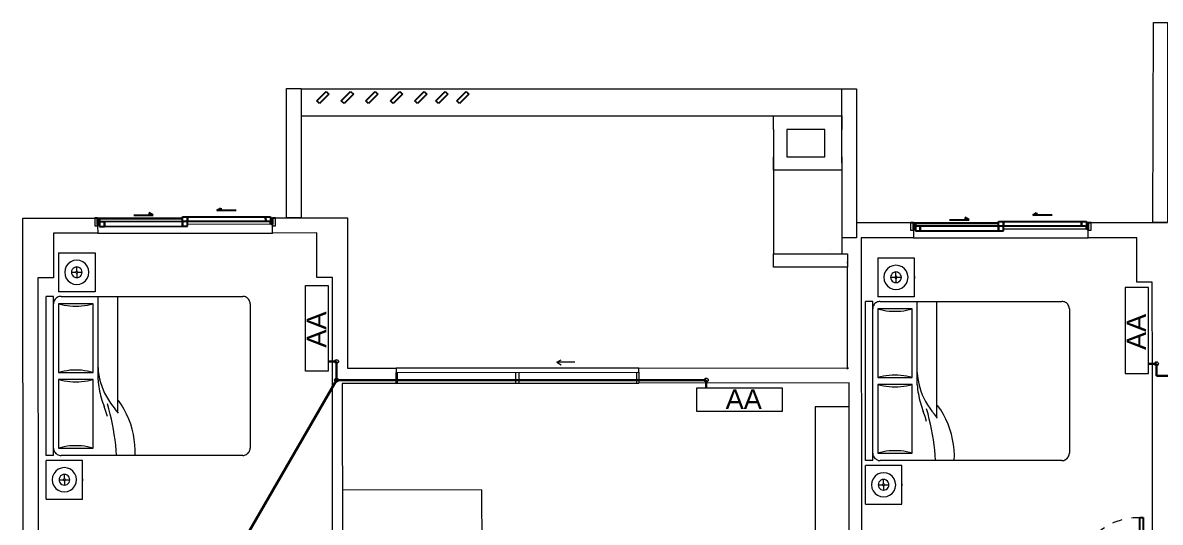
# Model space of a CAD drawing. Header units: millimetres. Extents: x 539 to 842, y -453 to -96.
# Drawn here: x 795.07 to 806.78, y -286.97 to -281.82 of the extents above; entities that cross this region are included whole.
import ezdxf

# ---------------------------------------------------------------- set-up
doc = ezdxf.new("R2010")
doc.units = ezdxf.units.MM
doc.header["$LTSCALE"] = 0.1
doc.linetypes.add('CONTINUA', pattern=[0])
doc.linetypes.add('Trazo', pattern=[0.00635, 0.003175, -0.003175])
doc.layers.get('0').update_dxf_attribs({"lineweight": 5})
doc.layers.add('00-Secundario', color=24, linetype='Continuous')
for name, color, linetype, lineweight in [('A-DOOR', 7, 'Continuous', 5), ('A-DOOR-FRAM', 7, 'Continuous', 5), ('A-GLAZ', 7, 'Continuous', 5), ('A-GLAZ-CWMG', 7, 'Continuous', 5), ('A-GLAZ-SILL', 7, 'Continuous', 5), ('Arq-Equipamiento', 250, 'Continuous', 5), ('MUEBLES', 250, 'Continuous', 5)]:
    doc.layers.add(name, color=color, linetype=linetype, lineweight=lineweight)
doc.layers.add('A-DOOR-HDLN', color=5, linetype='Trazo', lineweight=5, true_color=0x0000ff)
doc.styles.get("Standard").update_dxf_attribs({"font": 'arial.ttf'})

# ---------------------------------------------------------------- blocks, each defined once
blk = doc.blocks.new('Family5 - Puerta OPBLAK - Dormitorio-2880729-1-TORRE-ARQ-PB')
at = {"layer": 'A-DOOR', "color": 8, "lineweight": 25}
for p, q in [((-0.35, 0.05), (-0.375, 0.05)), ((-0.375, 0.05), (-0.375, -0.05)), ((-0.35, -0.05), (-0.35, 0.05)), ((0.375, 0.05), (0.35, 0.05)), ((0.35, 0.05), (0.35, -0.05)), ((0.375, -0.05), (0.375, 0.05)), ((-0.375, -0.05), (-0.35, -0.05)), ((0.35, -0.05), (0.315, -0.05)), ((0.315, -0.05), (0.315, -0.75)), ((0.35, -0.75), (0.35, -0.05)), ((0.35, -0.05), (0.375, -0.05)), ((0.315, -0.75), (0.35, -0.75))]:
    blk.add_line(p, q, dxfattribs=at)
at = {"layer": 'A-DOOR-HDLN', "color": 8}
blk.add_arc((0.302, -0.097), 0.653, 175.8984, 271.164, dxfattribs=at)
blk = doc.blocks.new('Doors_Sliding_Milgard_Aluminum-Series_2-Panels - PV 2_50 X 2_10-2402500-1-TORRE-ARQ-PB')
at = {"layer": 'A-DOOR', "color": 8}
for p, q in [((1.192, 0.078), (-1.308, 0.078)), ((-1.308, 0.078), (-1.308, -0.035)), ((-1.308, 0.078), (1.192, 0.078)), ((1.192, -0.035), (1.192, 0.078)), ((-1.308, -0.035), (1.192, -0.035)), ((0.347, -0.138), (0.391, -0.113)), ((0.347, -0.138), (0.391, -0.164)), ((0.532, -0.138), (0.347, -0.138))]:
    blk.add_line(p, q, dxfattribs=at)
at = {"layer": 'A-DOOR-FRAM', "color": 8}
for p, q in [((-1.295, 0.078), (-1.295, -0.035)), ((-0.076, 0.078), (-0.076, -0.035)), ((-0.041, 0.078), (-0.041, -0.035)), ((1.171, 0.078), (1.171, -0.035))]:
    blk.add_line(p, q, dxfattribs=at)
blk = doc.blocks.new('Windows_Opening-Slide_UFME_Fenetre_Coulissante_2V - 1_20 x 1_80-1553890-1-TORRE-ARQ-PB')
at = {"layer": 'A-GLAZ', "color": 8, "lineweight": 25}
for p, q in [((-0.9, -0.078), (-0.9, 0.002)), ((-0.88, 0.008), (-0.83, 0.008)), ((-0.88, -0.04), (-0.88, 0.008)), ((-0.83, 0.008), (-0.025, 0.008)), ((-0.83, -0.04), (-0.83, 0.008)), ((-0.83, 0.008), (-0.83, -0.04)), ((-0.025, 0.008), (-0.025, -0.04)), ((-0.025, -0.04), (-0.025, 0.008)), ((-0.025, 0.008), (0.025, 0.008)), ((0.025, 0.008), (0.025, -0.04)), ((0.9, 0.002), (0.9, -0.078)), ((-0.93, -0.078), (-0.9, -0.078)), ((-0.88, -0.011), (-0.9, -0.011)), ((-0.9, -0.011), (-0.9, -0.069)), ((-0.9, -0.069), (-0.88, -0.069)), ((-0.83, -0.04), (-0.88, -0.04)), ((-0.88, -0.069), (-0.88, -0.04)), ((-0.025, -0.04), (-0.83, -0.04)), ((-0.528, -0.106), (-0.328, -0.106)), ((-0.368, -0.129), (-0.368, -0.106)), ((-0.328, -0.106), (-0.368, -0.129)), ((0.025, -0.04), (-0.025, -0.04)), ((0.025, -0.04), (-0.025, -0.04)), ((-0.025, -0.04), (-0.025, -0.088)), ((-0.025, -0.088), (0.025, -0.088)), ((0.83, -0.04), (0.025, -0.04)), ((0.025, -0.04), (0.025, -0.088)), ((0.025, -0.088), (0.025, -0.04)), ((0.025, -0.088), (0.83, -0.088)), ((0.83, -0.088), (0.83, -0.04)), ((0.88, -0.04), (0.83, -0.04)), ((0.83, -0.04), (0.83, -0.088)), ((0.83, -0.088), (0.88, -0.088)), ((0.9, -0.011), (0.88, -0.011)), ((0.88, -0.011), (0.88, -0.04)), ((0.88, -0.088), (0.88, -0.04)), ((0.88, -0.069), (0.9, -0.069)), ((0.9, -0.069), (0.9, -0.011)), ((0.9, -0.078), (0.93, -0.078)), ((0.328, -0.154), (0.368, -0.177)), ((0.528, -0.154), (0.328, -0.154)), ((0.368, -0.177), (0.368, -0.154))]:
    blk.add_line(p, q, dxfattribs=at)
at = {"layer": 'A-GLAZ', "color": 8}
for p, q in [((-0.9, -0.078), (-0.025, -0.078)), ((-0.88, -0.069), (-0.025, -0.069)), ((0.88, -0.011), (0.025, -0.011)), ((0.88, -0.078), (0.9, -0.078))]:
    blk.add_line(p, q, dxfattribs=at)
at = {"layer": 'A-GLAZ-SILL', "color": 8}
for p, q in [((-0.9, 0.078), (-0.9, 0.082)), ((0.9, 0.082), (-0.9, 0.082)), ((0.9, 0.082), (0.9, 0.078))]:
    blk.add_line(p, q, dxfattribs=at)
blk = doc.blocks.new('cama grande')
at = {"layer": 'MUEBLES'}
for p, q in [((584.99, 704.561), (585.015, 704.561)), ((584.99, 704.561), (584.99, 704.187)), ((585.015, 704.561), (585.39, 704.561)), ((585.39, 704.187), (585.39, 704.561)), ((585.44, 704.561), (587.08, 704.561)), ((585.44, 704.485), (585.44, 704.561)), ((587.08, 704.485), (587.08, 704.561)), ((585.082, 704.437), (585.069, 704.406)), ((585.101, 704.462), (585.082, 704.437)), ((585.127, 704.482), (585.101, 704.462)), ((585.157, 704.495), (585.127, 704.482)), ((585.162, 704.422), (585.151, 704.413)), ((585.19, 704.499), (585.157, 704.495)), ((585.176, 704.427), (585.162, 704.422)), ((585.19, 704.429), (585.176, 704.427)), ((585.222, 704.495), (585.19, 704.499)), ((585.19, 704.429), (585.19, 704.384)), ((585.204, 704.427), (585.19, 704.429)), ((585.217, 704.422), (585.204, 704.427)), ((585.229, 704.413), (585.217, 704.422)), ((585.252, 704.482), (585.222, 704.495)), ((585.278, 704.462), (585.252, 704.482)), ((585.298, 704.437), (585.278, 704.462)), ((585.311, 704.406), (585.298, 704.437)), ((585.44, 704.485), (585.516, 704.485)), ((585.44, 704.485), (587.08, 704.485)), ((585.442, 704.429), (585.44, 704.419)), ((585.446, 704.438), (585.442, 704.429)), ((585.45, 704.447), (585.446, 704.438)), ((585.456, 704.455), (585.45, 704.447)), ((585.462, 704.463), (585.456, 704.455)), ((585.47, 704.47), (585.462, 704.463)), ((585.478, 704.475), (585.47, 704.47)), ((585.487, 704.479), (585.478, 704.475)), ((585.496, 704.483), (585.487, 704.479)), ((585.506, 704.485), (585.496, 704.483)), ((585.516, 704.485), (585.506, 704.485)), ((586.224, 704.434), (585.516, 704.434)), ((585.524, 704.405), (585.516, 704.434)), ((585.516, 704.434), (585.516, 704.079)), ((586.224, 704.434), (586.216, 704.405)), ((586.224, 704.079), (586.224, 704.434)), ((587.003, 704.434), (586.295, 704.434)), ((586.295, 704.434), (586.295, 704.079)), ((586.303, 704.405), (586.295, 704.434)), ((587.003, 704.434), (586.996, 704.405)), ((587.013, 704.485), (587.003, 704.485)), ((587.003, 704.485), (587.08, 704.485)), ((587.003, 704.079), (587.003, 704.434)), ((587.023, 704.483), (587.013, 704.485)), ((587.032, 704.479), (587.023, 704.483)), ((587.041, 704.475), (587.032, 704.479)), ((587.05, 704.47), (587.041, 704.475)), ((587.057, 704.463), (587.05, 704.47)), ((587.064, 704.455), (587.057, 704.463)), ((587.069, 704.447), (587.064, 704.455)), ((587.074, 704.438), (587.069, 704.447)), ((587.077, 704.429), (587.074, 704.438)), ((587.079, 704.419), (587.077, 704.429)), ((587.503, 704.434), (587.128, 704.434)), ((587.128, 704.059), (587.128, 704.434)), ((587.528, 704.434), (587.503, 704.434)), ((587.528, 704.434), (587.528, 704.059)), ((585.069, 704.406), (585.065, 704.374)), ((585.065, 704.374), (585.069, 704.342)), ((585.069, 704.342), (585.082, 704.312)), ((585.082, 704.312), (585.101, 704.286)), ((585.137, 704.388), (585.135, 704.374)), ((585.18, 704.374), (585.135, 704.374)), ((585.135, 704.374), (585.137, 704.36)), ((585.142, 704.402), (585.137, 704.388)), ((585.137, 704.36), (585.142, 704.347)), ((585.151, 704.413), (585.142, 704.402)), ((585.142, 704.347), (585.151, 704.335)), ((585.151, 704.335), (585.162, 704.326)), ((585.162, 704.326), (585.176, 704.321)), ((585.176, 704.321), (585.19, 704.319)), ((585.181, 704.379), (585.18, 704.377)), ((585.18, 704.377), (585.18, 704.374)), ((585.18, 704.374), (585.18, 704.371)), ((585.18, 704.371), (585.181, 704.369)), ((585.183, 704.381), (585.181, 704.379)), ((585.181, 704.369), (585.183, 704.367)), ((585.185, 704.383), (585.183, 704.381)), ((585.183, 704.367), (585.185, 704.365)), ((585.187, 704.384), (585.185, 704.383)), ((585.185, 704.365), (585.187, 704.364)), ((585.19, 704.384), (585.187, 704.384)), ((585.187, 704.364), (585.19, 704.364)), ((585.192, 704.384), (585.19, 704.384)), ((585.19, 704.364), (585.192, 704.364)), ((585.19, 704.364), (585.19, 704.319)), ((585.19, 704.319), (585.204, 704.321)), ((585.195, 704.383), (585.192, 704.384)), ((585.192, 704.364), (585.195, 704.365)), ((585.197, 704.381), (585.195, 704.383)), ((585.195, 704.365), (585.197, 704.367)), ((585.198, 704.379), (585.197, 704.381)), ((585.197, 704.367), (585.198, 704.369)), ((585.199, 704.377), (585.198, 704.379)), ((585.198, 704.369), (585.199, 704.371)), ((585.2, 704.374), (585.199, 704.377)), ((585.199, 704.371), (585.2, 704.374)), ((585.2, 704.374), (585.245, 704.374)), ((585.204, 704.321), (585.217, 704.326)), ((585.217, 704.326), (585.229, 704.335)), ((585.237, 704.402), (585.229, 704.413)), ((585.229, 704.335), (585.237, 704.347)), ((585.243, 704.388), (585.237, 704.402)), ((585.237, 704.347), (585.243, 704.36)), ((585.245, 704.374), (585.243, 704.388)), ((585.243, 704.36), (585.245, 704.374)), ((585.278, 704.286), (585.298, 704.312)), ((585.298, 704.312), (585.311, 704.342)), ((585.315, 704.374), (585.311, 704.406)), ((585.311, 704.342), (585.315, 704.374)), ((585.44, 704.419), (585.44, 704.409)), ((585.44, 703.838), (585.44, 704.409)), ((585.53, 704.376), (585.524, 704.405)), ((585.535, 704.346), (585.53, 704.376)), ((585.539, 704.317), (585.535, 704.346)), ((585.541, 704.287), (585.539, 704.317)), ((586.202, 704.317), (586.199, 704.287)), ((586.205, 704.346), (586.202, 704.317)), ((586.21, 704.376), (586.205, 704.346)), ((586.216, 704.405), (586.21, 704.376)), ((586.309, 704.376), (586.303, 704.405)), ((586.314, 704.346), (586.309, 704.376)), ((586.318, 704.317), (586.314, 704.346)), ((586.32, 704.287), (586.318, 704.317)), ((586.981, 704.317), (586.979, 704.287)), ((586.984, 704.346), (586.981, 704.317)), ((586.989, 704.376), (586.984, 704.346)), ((586.996, 704.405), (586.989, 704.376)), ((587.08, 704.409), (587.079, 704.419)), ((587.08, 704.409), (587.08, 704.028)), ((587.22, 704.309), (587.207, 704.279)), ((587.239, 704.335), (587.22, 704.309)), ((587.265, 704.355), (587.239, 704.335)), ((587.295, 704.367), (587.265, 704.355)), ((587.328, 704.371), (587.295, 704.367)), ((587.36, 704.367), (587.328, 704.371)), ((587.39, 704.355), (587.36, 704.367)), ((587.416, 704.335), (587.39, 704.355)), ((587.436, 704.309), (587.416, 704.335)), ((587.448, 704.279), (587.436, 704.309)), ((585.101, 704.286), (585.127, 704.266)), ((585.127, 704.266), (585.157, 704.253)), ((585.157, 704.253), (585.19, 704.249)), ((585.19, 704.249), (585.222, 704.253)), ((585.222, 704.253), (585.252, 704.266)), ((585.252, 704.266), (585.278, 704.286)), ((585.535, 704.167), (585.539, 704.197)), ((585.539, 704.197), (585.541, 704.227)), ((585.541, 704.257), (585.541, 704.287)), ((585.541, 704.227), (585.541, 704.257)), ((586.199, 704.287), (586.199, 704.257)), ((586.199, 704.257), (586.199, 704.227)), ((586.199, 704.227), (586.202, 704.197)), ((586.202, 704.197), (586.205, 704.167)), ((586.314, 704.167), (586.318, 704.197)), ((586.318, 704.197), (586.32, 704.227)), ((586.321, 704.257), (586.32, 704.287)), ((586.32, 704.227), (586.321, 704.257)), ((586.979, 704.287), (586.978, 704.257)), ((586.978, 704.257), (586.979, 704.227)), ((586.979, 704.227), (586.981, 704.197)), ((586.981, 704.197), (586.984, 704.167)), ((587.207, 704.279), (587.203, 704.246)), ((587.203, 704.246), (587.207, 704.214)), ((587.207, 704.214), (587.22, 704.184)), ((587.275, 704.261), (587.273, 704.246)), ((587.318, 704.246), (587.273, 704.246)), ((587.273, 704.246), (587.275, 704.232)), ((587.28, 704.274), (587.275, 704.261)), ((587.275, 704.232), (587.28, 704.219)), ((587.289, 704.285), (587.28, 704.274)), ((587.28, 704.219), (587.289, 704.208)), ((587.3, 704.294), (587.289, 704.285)), ((587.289, 704.208), (587.3, 704.199)), ((587.314, 704.3), (587.3, 704.294)), ((587.3, 704.199), (587.314, 704.193)), ((587.328, 704.301), (587.314, 704.3)), ((587.314, 704.193), (587.328, 704.191)), ((587.319, 704.251), (587.318, 704.249)), ((587.318, 704.249), (587.318, 704.246)), ((587.318, 704.246), (587.318, 704.244)), ((587.318, 704.244), (587.319, 704.241)), ((587.321, 704.253), (587.319, 704.251)), ((587.319, 704.241), (587.321, 704.239)), ((587.323, 704.255), (587.321, 704.253)), ((587.321, 704.239), (587.323, 704.238)), ((587.325, 704.256), (587.323, 704.255)), ((587.323, 704.238), (587.325, 704.237)), ((587.328, 704.256), (587.325, 704.256)), ((587.325, 704.237), (587.328, 704.236)), ((587.328, 704.301), (587.328, 704.256)), ((587.342, 704.3), (587.328, 704.301)), ((587.33, 704.256), (587.328, 704.256)), ((587.328, 704.236), (587.33, 704.237)), ((587.328, 704.236), (587.328, 704.191)), ((587.328, 704.191), (587.342, 704.193)), ((587.333, 704.255), (587.33, 704.256)), ((587.33, 704.237), (587.333, 704.238)), ((587.335, 704.253), (587.333, 704.255)), ((587.333, 704.238), (587.335, 704.239)), ((587.336, 704.251), (587.335, 704.253)), ((587.335, 704.239), (587.336, 704.241)), ((587.337, 704.249), (587.336, 704.251)), ((587.336, 704.241), (587.337, 704.244)), ((587.338, 704.246), (587.337, 704.249)), ((587.337, 704.244), (587.338, 704.246)), ((587.338, 704.246), (587.383, 704.246)), ((587.355, 704.294), (587.342, 704.3)), ((587.342, 704.193), (587.355, 704.199)), ((587.367, 704.285), (587.355, 704.294)), ((587.355, 704.199), (587.367, 704.208)), ((587.375, 704.274), (587.367, 704.285)), ((587.367, 704.208), (587.375, 704.219)), ((587.381, 704.261), (587.375, 704.274)), ((587.375, 704.219), (587.381, 704.232)), ((587.383, 704.246), (587.381, 704.261)), ((587.381, 704.232), (587.383, 704.246)), ((587.436, 704.184), (587.448, 704.214)), ((587.453, 704.246), (587.448, 704.279)), ((587.448, 704.214), (587.453, 704.246)), ((584.99, 704.187), (585.39, 704.187)), ((585.179, 704.187), (585.179, 704.187)), ((585.179, 704.187), (585.179, 704.184)), ((585.179, 704.184), (585.179, 704.187)), ((585.179, 704.184), (585.179, 704.187)), ((585.179, 704.184), (585.179, 704.184)), ((585.179, 704.184), (585.179, 704.184)), ((585.18, 704.184), (585.179, 704.184)), ((585.18, 704.184), (585.18, 704.187)), ((585.18, 704.184), (585.181, 704.184)), ((585.181, 704.184), (585.181, 704.187)), ((585.181, 704.184), (585.182, 704.184)), ((585.182, 704.184), (585.182, 704.187)), ((585.182, 704.184), (585.183, 704.184)), ((585.183, 704.184), (585.183, 704.187)), ((585.183, 704.184), (585.184, 704.184)), ((585.184, 704.184), (585.184, 704.187)), ((585.184, 704.184), (585.185, 704.184)), ((585.185, 704.184), (585.185, 704.187)), ((585.185, 704.184), (585.187, 704.184)), ((585.187, 704.184), (585.187, 704.187)), ((585.187, 704.184), (585.189, 704.184)), ((585.189, 704.184), (585.189, 704.187)), ((585.189, 704.184), (585.19, 704.184)), ((585.19, 704.184), (585.19, 704.187)), ((585.19, 704.184), (585.192, 704.184)), ((585.192, 704.184), (585.192, 704.187)), ((585.192, 704.184), (585.193, 704.184)), ((585.193, 704.184), (585.193, 704.187)), ((585.193, 704.184), (585.195, 704.184)), ((585.195, 704.184), (585.195, 704.187)), ((585.195, 704.184), (585.196, 704.184)), ((585.196, 704.184), (585.196, 704.187)), ((585.196, 704.184), (585.197, 704.184)), ((585.197, 704.184), (585.197, 704.187)), ((585.197, 704.184), (585.199, 704.184)), ((585.199, 704.184), (585.199, 704.187)), ((585.199, 704.184), (585.2, 704.184)), ((585.2, 704.184), (585.2, 704.187)), ((585.2, 704.184), (585.2, 704.187)), ((585.2, 704.184), (585.2, 704.184)), ((585.201, 704.184), (585.2, 704.184)), ((585.201, 704.184), (585.201, 704.187)), ((585.201, 704.184), (585.201, 704.187)), ((585.201, 704.187), (585.201, 704.184)), ((585.201, 704.184), (585.201, 704.184)), ((585.201, 704.184), (585.201, 704.184)), ((585.39, 704.187), (585.39, 704.187)), ((585.516, 704.079), (585.524, 704.108)), ((585.516, 704.079), (586.224, 704.079)), ((585.524, 704.108), (585.53, 704.137)), ((585.53, 704.137), (585.535, 704.167)), ((586.205, 704.167), (586.21, 704.137)), ((586.21, 704.137), (586.216, 704.108)), ((586.216, 704.108), (586.224, 704.079)), ((586.295, 704.079), (586.303, 704.108)), ((586.295, 704.079), (587.003, 704.079)), ((586.303, 704.108), (586.309, 704.137)), ((586.309, 704.137), (586.314, 704.167)), ((586.984, 704.167), (586.989, 704.137)), ((586.989, 704.137), (586.996, 704.108)), ((586.996, 704.108), (587.003, 704.079)), ((587.22, 704.184), (587.239, 704.158)), ((587.239, 704.158), (587.265, 704.138)), ((587.265, 704.138), (587.295, 704.126)), ((587.295, 704.126), (587.328, 704.121)), ((587.328, 704.121), (587.36, 704.126)), ((587.36, 704.126), (587.39, 704.138)), ((587.39, 704.138), (587.416, 704.158)), ((587.416, 704.158), (587.436, 704.184)), ((585.893, 703.947), (585.945, 703.965)), ((585.967, 703.973), (585.945, 703.965)), ((585.989, 703.981), (585.967, 703.973)), ((586.011, 703.988), (585.989, 703.981)), ((586.034, 703.995), (586.011, 703.988)), ((586.057, 704.001), (586.034, 703.995)), ((586.082, 703.96), (586.047, 703.941)), ((586.079, 704.007), (586.057, 704.001)), ((586.102, 704.012), (586.079, 704.007)), ((586.117, 703.976), (586.082, 703.96)), ((586.126, 704.016), (586.102, 704.012)), ((586.154, 703.99), (586.117, 703.976)), ((586.149, 704.02), (586.126, 704.016)), ((586.172, 704.023), (586.149, 704.02)), ((586.192, 704.002), (586.154, 703.99)), ((586.196, 704.026), (586.172, 704.023)), ((586.23, 704.012), (586.192, 704.002)), ((586.219, 704.028), (586.196, 704.026)), ((586.219, 704.028), (586.346, 704.028)), ((586.268, 704.019), (586.23, 704.012)), ((586.307, 704.025), (586.268, 704.019)), ((586.346, 704.028), (586.307, 704.025)), ((586.346, 704.028), (587.08, 704.028)), ((587.08, 704.028), (587.08, 703.825)), ((587.528, 704.059), (587.128, 704.059)), ((587.128, 704.059), (587.128, 704.059)), ((587.316, 704.056), (587.316, 704.059)), ((587.316, 704.059), (587.316, 704.056)), ((587.316, 704.056), (587.317, 704.056)), ((587.316, 704.056), (587.316, 704.056)), ((587.317, 704.056), (587.317, 704.059)), ((587.317, 704.056), (587.317, 704.059)), ((587.318, 704.056), (587.317, 704.056)), ((587.317, 704.056), (587.317, 704.056)), ((587.318, 704.056), (587.318, 704.059)), ((587.319, 704.056), (587.318, 704.056)), ((587.319, 704.056), (587.319, 704.059)), ((587.32, 704.056), (587.319, 704.056)), ((587.32, 704.056), (587.32, 704.059)), ((587.321, 704.056), (587.32, 704.056)), ((587.321, 704.056), (587.321, 704.059)), ((587.323, 704.056), (587.321, 704.056)), ((587.323, 704.056), (587.323, 704.059)), ((587.324, 704.056), (587.323, 704.056)), ((587.324, 704.056), (587.324, 704.059)), ((587.326, 704.056), (587.324, 704.056)), ((587.326, 704.056), (587.326, 704.059)), ((587.327, 704.056), (587.326, 704.056)), ((587.327, 704.056), (587.327, 704.059)), ((587.329, 704.056), (587.327, 704.056)), ((587.329, 704.056), (587.329, 704.059)), ((587.331, 704.056), (587.329, 704.056)), ((587.331, 704.056), (587.331, 704.059)), ((587.332, 704.056), (587.331, 704.056)), ((587.332, 704.056), (587.332, 704.059)), ((587.333, 704.056), (587.332, 704.056)), ((587.333, 704.056), (587.333, 704.059)), ((587.335, 704.056), (587.333, 704.056)), ((587.335, 704.056), (587.335, 704.059)), ((587.336, 704.056), (587.335, 704.056)), ((587.336, 704.056), (587.336, 704.059)), ((587.337, 704.056), (587.336, 704.056)), ((587.337, 704.056), (587.337, 704.059)), ((587.338, 704.056), (587.337, 704.056)), ((587.338, 704.056), (587.338, 704.059)), ((587.338, 704.056), (587.338, 704.059)), ((587.338, 704.056), (587.339, 704.056)), ((587.338, 704.056), (587.338, 704.056)), ((587.339, 704.059), (587.339, 704.059)), ((587.339, 704.059), (587.339, 704.056)), ((587.339, 704.056), (587.339, 704.059)), ((587.339, 704.056), (587.339, 704.056)), ((585.44, 703.838), (585.494, 703.841)), ((585.44, 703.646), (585.44, 703.838)), ((585.494, 703.841), (585.548, 703.846)), ((585.548, 703.846), (585.601, 703.853)), ((585.601, 703.853), (585.655, 703.86)), ((585.655, 703.86), (585.709, 703.869)), ((585.709, 703.869), (585.762, 703.879)), ((585.762, 703.879), (585.815, 703.89)), ((585.815, 703.89), (585.867, 703.903)), ((585.842, 703.931), (585.893, 703.947)), ((585.867, 703.903), (585.92, 703.916)), ((585.876, 703.817), (585.919, 703.85)), ((585.949, 703.876), (585.919, 703.85)), ((585.92, 703.916), (585.972, 703.931)), ((585.98, 703.899), (585.949, 703.876)), ((586.013, 703.921), (585.98, 703.899)), ((586.047, 703.941), (586.013, 703.921)), ((585.815, 703.71), (585.865, 703.733)), ((585.865, 703.733), (585.914, 703.758)), ((585.894, 703.825), (587.08, 703.825)), ((585.914, 703.758), (585.961, 703.786)), ((585.961, 703.786), (586.006, 703.817)), ((587.08, 703.825), (587.08, 702.538)), ((585.44, 703.646), (585.495, 703.645)), ((585.44, 702.538), (585.44, 703.646)), ((585.495, 703.645), (585.549, 703.648)), ((585.549, 703.648), (585.604, 703.654)), ((585.604, 703.654), (585.658, 703.663)), ((585.658, 703.663), (585.711, 703.676)), ((585.711, 703.676), (585.764, 703.691)), ((585.764, 703.691), (585.815, 703.71)), ((585.44, 702.538), (585.44, 702.528)), ((585.44, 702.528), (585.442, 702.518)), ((585.442, 702.518), (585.446, 702.508)), ((585.446, 702.508), (585.45, 702.5)), ((585.45, 702.5), (585.456, 702.491)), ((585.456, 702.491), (585.462, 702.484)), ((585.462, 702.484), (585.47, 702.477)), ((585.47, 702.477), (585.478, 702.472)), ((585.478, 702.472), (585.487, 702.467)), ((585.487, 702.467), (585.496, 702.464)), ((585.496, 702.464), (585.506, 702.462)), ((585.506, 702.462), (585.516, 702.461)), ((587.003, 702.461), (585.516, 702.461)), ((587.003, 702.461), (587.013, 702.462)), ((587.013, 702.462), (587.023, 702.464)), ((587.023, 702.464), (587.032, 702.467)), ((587.032, 702.467), (587.041, 702.472)), ((587.041, 702.472), (587.05, 702.477)), ((587.05, 702.477), (587.057, 702.484)), ((587.057, 702.484), (587.064, 702.491)), ((587.064, 702.491), (587.069, 702.5)), ((587.069, 702.5), (587.074, 702.508)), ((587.074, 702.508), (587.077, 702.518)), ((587.077, 702.518), (587.079, 702.528)), ((587.079, 702.528), (587.08, 702.538))]:
    blk.add_line(p, q, dxfattribs=at)
blk = doc.blocks.new('Montante rectangular - 4x15 a 45_-1057363-TORRE1-1 PISO')
at = {"layer": 'A-GLAZ-CWMG', "lineweight": 25}
for p, q in [((-0.124, -0.034), (-0.028, 0.062)), ((0, 0.034), (-0.095, -0.062)), ((-0.028, 0.062), (0, 0.034)), ((-0.095, -0.062), (-0.124, -0.034))]:
    blk.add_line(p, q, dxfattribs=at)
blk = doc.blocks.new('Montante rectangular - 4x15 a 45_-1057361-TORRE1-1 PISO')
at = {"layer": 'A-GLAZ-CWMG', "lineweight": 25}
for p, q in [((-0.062, -0.034), (0.034, 0.062)), ((0.062, 0.034), (-0.034, -0.062)), ((0.034, 0.062), (0.062, 0.034)), ((-0.034, -0.062), (-0.062, -0.034))]:
    blk.add_line(p, q, dxfattribs=at)
blk = doc.blocks.new('T1-2 A 4P-2020')
at = {"color": 8}
for p, q in [((4093.401, 1316.179), (4098.969, 1316.179)), ((4093.401, 1315.899), (4098.969, 1315.899)), ((4098.263, 1315.759), (4098.263, 1314.479)), ((4098.402, 1315.759), (4098.402, 1315.479))]:
    blk.add_line(p, q, dxfattribs=at)
at = {"color": 8, "lineweight": 5}
for p, q in [((4098.794, 1315.479), (4098.794, 1315.759)), ((4090.534, 1314.846), (4091.275, 1314.847)), ((4090.54, 1308.963), (4090.534, 1314.846)), ((4091.275, 1314.847), (4091.275, 1314.767)), ((4093.135, 1314.848), (4093.877, 1314.849)), ((4093.135, 1314.768), (4093.135, 1314.848)), ((4093.877, 1314.849), (4093.879, 1313.298)), ((4099.119, 1314.8), (4099.676, 1314.8)), ((4099.676, 1314.8), (4099.676, 1314.72)), ((4101.536, 1314.8), (4102.32, 1314.8)), ((4101.536, 1314.72), (4101.536, 1314.8)), ((4091.306, 1314.691), (4090.849, 1314.69)), ((4090.849, 1314.69), (4090.849, 1314.231)), ((4091.275, 1314.767), (4091.305, 1314.767)), ((4091.305, 1314.767), (4091.306, 1314.691)), ((4093.105, 1314.692), (4093.105, 1314.768)), ((4093.105, 1314.768), (4093.135, 1314.768)), ((4093.562, 1314.693), (4093.105, 1314.692)), ((4093.563, 1314.234), (4093.562, 1314.693)), ((4099.676, 1314.72), (4099.706, 1314.72)), ((4099.706, 1314.72), (4099.706, 1314.644)), ((4101.506, 1314.644), (4101.506, 1314.72)), ((4101.506, 1314.72), (4101.536, 1314.72)), ((4098.97, 1314.479), (4098.97, 1314.644)), ((4099.706, 1314.644), (4099.166, 1314.644)), ((4099.166, 1314.644), (4099.17, 1311.059)), ((4102.005, 1314.644), (4101.506, 1314.644)), ((4102.006, 1314.185), (4102.005, 1314.644)), ((4098.85, 1314.523), (4098.85, 1314.523)), ((4099.026, 1313.288), (4099.025, 1314.339)), ((4099.026, 1314.382), (4099.026, 1314.397)), ((4090.69, 1314.231), (4090.694, 1310.822)), ((4090.849, 1314.231), (4090.69, 1314.231)), ((4093.722, 1314.234), (4093.563, 1314.234)), ((4093.723, 1313.142), (4093.722, 1314.234)), ((4102.165, 1314.185), (4102.006, 1314.185)), ((4102.166, 1313.168), (4102.165, 1314.185)), ((4093.879, 1313.298), (4094.377, 1313.298)), ((4096.878, 1313.301), (4094.378, 1313.298)), ((4094.378, 1313.298), (4094.378, 1313.255)), ((4096.878, 1313.301), (4099.04, 1313.303)), ((4096.878, 1313.258), (4096.878, 1313.301)), ((4102.168, 1311.062), (4102.166, 1313.168)), ((4093.725, 1310.825), (4093.723, 1313.142)), ((4094.377, 1313.142), (4093.823, 1313.142)), ((4093.823, 1313.142), (4093.825, 1310.725)), ((4099.042, 1313.147), (4096.878, 1313.145)), ((4099.047, 1309.114), (4099.042, 1313.147)), ((4095.258, 1312.047), (4093.824, 1312.044)), ((4095.258, 1312.047), (4095.26, 1311.233))]:
    blk.add_line(p, q, dxfattribs=at)
at = {"color": 8}
for points in [[(4102.32, 1314.8), (4102.17, 1314.8), (4102.178, 1316.86), (4102.32, 1316.86)], [(4093.401, 1314.849), (4093.251, 1314.849), (4093.251, 1316.18), (4093.401, 1316.18)], [(4099.119, 1314.644), (4098.97, 1314.644), (4098.969, 1316.179), (4099.119, 1316.179)], [(4099.025, 1314.339), (4098.263, 1314.339), (4098.263, 1314.479), (4099.025, 1314.479)]]:
    blk.add_lwpolyline(points, close=True, dxfattribs=at)
for points in [[(4098.263, 1315.759), (4098.263, 1315.759), (4098.263, 1315.899), (4098.969, 1315.899), (4098.969, 1315.759)], [(4098.794, 1315.759), (4098.402, 1315.759)], [(4098.969, 1315.479), (4098.969, 1315.339), (4098.263, 1315.339), (4098.263, 1315.479), (4098.263, 1315.479)], [(4098.402, 1315.479), (4098.794, 1315.479)]]:
    blk.add_lwpolyline(points, dxfattribs=at)
at = {"color": 8, "lineweight": 5}
blk.add_lwpolyline([(4098.693, 1312.902), (4098.693, 1311.402), (4099.043, 1311.402), (4099.043, 1312.902), (4098.693, 1312.902)], dxfattribs=at)
at = {"color": 8, "extrusion": (0, 0, -1), "xscale": -1}
for name, p in [('Montante rectangular - 4x15 a 45_-1057361-TORRE1-1 PISO', (-4093.624, 1316.088)), ('Montante rectangular - 4x15 a 45_-1057361-TORRE1-1 PISO', (-4093.876, 1316.088)), ('Montante rectangular - 4x15 a 45_-1057361-TORRE1-1 PISO', (-4094.129, 1316.088)), ('Montante rectangular - 4x15 a 45_-1057361-TORRE1-1 PISO', (-4094.381, 1316.088)), ('Montante rectangular - 4x15 a 45_-1057361-TORRE1-1 PISO', (-4094.634, 1316.088)), ('Montante rectangular - 4x15 a 45_-1057363-TORRE1-1 PISO', (-4094.911, 1316.088)), ('Montante rectangular - 4x15 a 45_-1057363-TORRE1-1 PISO', (-4095.127, 1316.088))]:
    blk.add_blockref(name, p, dxfattribs=at)
at = {"color": 8, "lineweight": 5}
for name, p, xscale, rotation in [('Windows_Opening-Slide_UFME_Fenetre_Coulissante_2V - 1_20 x 1_80-1553890-1-TORRE-ARQ-PB', (4092.205, 1314.77), -1.000000000000009, 180.0572957117568), ('Windows_Opening-Slide_UFME_Fenetre_Coulissante_2V - 1_20 x 1_80-1553890-1-TORRE-ARQ-PB', (4100.606, 1314.722), -1, 180), ('Doors_Sliding_Milgard_Aluminum-Series_2-Panels - PV 2_50 X 2_10-2402500-1-TORRE-ARQ-PB', (4095.686, 1313.222), -0.9999999999999911, 180.0572957117578), ('Family5 - Puerta OPBLAK - Dormitorio-2880729-1-TORRE-ARQ-PB', (4101.723, 1311.012), -0.9999999999999956, 180.0572957908665)]:
    blk.add_blockref(name, p, dxfattribs=dict(at, xscale=xscale, rotation=rotation))
at = {"color": 8, "lineweight": 5, "rotation": 89.9999427328535}
for p in [(4795.336, 726.959), (4803.771, 726.907)]:
    blk.add_blockref('cama grande', p, dxfattribs=at)

msp = doc.modelspace()

# ---------------------------------------------------------------- linework, layer by layer
at = {"layer": '00-Secundario', "lineweight": 30}
for points in [[(798.214, -285.31), (798.298, -285.31)], [(798.298, -285.311), (798.298, -285.501)], [(806.657, -285.333), (806.741, -285.333)], [(806.741, -285.333), (806.741, -285.459)], [(796.465, -288.675), (798.298, -285.501)], [(802.105, -285.501), (798.298, -285.501)], [(802.105, -285.585), (802.105, -285.501)], [(811.471, -285.459), (806.741, -285.459)]]:
    msp.add_lwpolyline(points, dxfattribs=at)
at = {"layer": '00-Secundario', "linetype": 'CONTINUA', "lineweight": 20}
for centre in [(798.298, -285.31), (806.741, -285.333), (798.298, -285.501), (802.105, -285.501)]:
    msp.add_circle(centre, 0.02, dxfattribs=at)
at = {"layer": 'Arq-Equipamiento', "color": 8, "linetype": 'CONTINUA', "lineweight": 13}
for points in [[(797.977, -284.525), (798.213, -284.525), (798.213, -285.41), (797.977, -285.41)], [(806.657, -284.548), (806.42, -284.548), (806.42, -285.433), (806.657, -285.433)], [(806.657, -284.548), (806.42, -284.548), (806.42, -285.433), (806.657, -285.433)], [(802.891, -285.585), (802.005, -285.585), (802.005, -285.82), (802.891, -285.82)]]:
    msp.add_lwpolyline(points, close=True, dxfattribs=at)

# ---------------------------------------------------------------- block references
at = {"color": 2}
msp.add_blockref('T1-2 A 4P-2020', (-3295.467, -1598.678), dxfattribs=at)

# ---------------------------------------------------------------- texts
at = {"color": 8, "char_height": 0.2, "attachment_point": 1, "rotation": 90}
for insert in [(797.991, -285.167), (806.434, -285.191), (806.434, -285.191)]:
    msp.add_mtext_dynamic_manual_height_columns('AA', width=1, gutter_width=12.5, heights=[0], dxfattribs=dict(at, insert=insert))
at = {"color": 8, "insert": (802.677, -285.598), "char_height": 0.2, "attachment_point": 3}
msp.add_mtext_dynamic_manual_height_columns('AA', width=1, gutter_width=12.5, heights=[0], dxfattribs=at)

doc.saveas('drawing.dxf')
